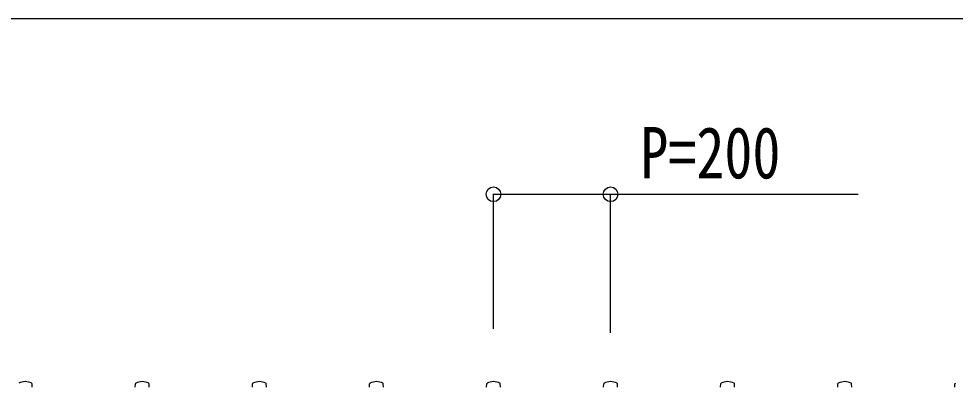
# Model space of a CAD drawing. Units: millimetres, scale not verified. Extents: x -16820 to 16820, y -11880 to 11880.
# Drawn here: x 9087 to 10687, y -6900 to -6270 of the extents above; entities that cross this region are included whole.
import ezdxf
from ezdxf.enums import TextEntityAlignment as Align

# ---------------------------------------------------------------- set-up
doc = ezdxf.new("R2010")
doc.units = ezdxf.units.MM
doc.header["$LTSCALE"] = 50
doc.layers.add('0-3_YKK_13', color=4, linetype='Continuous')
doc.layers.add('0-5_YKK_D', color=6, linetype='Continuous')
doc.styles.add('ＭＳ ゴシック', font='')
doc.styles.get('ＭＳ ゴシック').set_extended_font_data('MS Gothic')

msp = doc.modelspace()

# ---------------------------------------------------------------- linework, layer by layer
at = {"layer": '0-3_YKK_13'}
for p, q in [((9110.58, -6899.68), (9110.2, -6893.56)), ((9286.58, -6899.68), (9286.95, -6893.56)), ((9310.58, -6899.68), (9310.2, -6893.56)), ((9486.58, -6899.68), (9486.95, -6893.56)), ((9510.58, -6899.68), (9510.2, -6893.56)), ((9686.58, -6899.68), (9686.95, -6893.56)), ((9710.58, -6899.68), (9710.2, -6893.56)), ((9886.58, -6899.68), (9886.95, -6893.56)), ((9910.58, -6899.68), (9910.2, -6893.56)), ((10086.58, -6899.68), (10086.95, -6893.56)), ((10110.58, -6899.68), (10110.2, -6893.56)), ((10286.58, -6899.68), (10286.95, -6893.56)), ((10310.58, -6899.68), (10310.2, -6893.56)), ((10486.58, -6899.68), (10486.95, -6893.56)), ((10510.58, -6899.68), (10510.2, -6893.56)), ((10686.58, -6899.68), (10686.95, -6893.56))]:
    msp.add_line(p, q, dxfattribs=at)
for centre, radius, start, end in [((9098.58, -6913.89), 23.89, 62.3399, 117.6601), ((9109.2, -6893.62), 1, 3.5, 62.3399), ((9287.95, -6893.62), 1, 117.6601, 176.5), ((9298.58, -6913.89), 23.89, 62.3399, 117.6601), ((9309.2, -6893.62), 1, 3.5, 62.3399), ((9487.95, -6893.62), 1, 117.6601, 176.5), ((9498.58, -6913.89), 23.89, 62.3399, 117.6601), ((9509.2, -6893.62), 1, 3.5, 62.3399), ((9687.95, -6893.62), 1, 117.6601, 176.5), ((9698.58, -6913.89), 23.89, 62.3399, 117.6601), ((9709.2, -6893.62), 1, 3.5, 62.3399), ((9887.95, -6893.62), 1, 117.6601, 176.5), ((9898.58, -6913.89), 23.89, 62.3399, 117.6601), ((9909.2, -6893.62), 1, 3.5, 62.3399), ((10087.95, -6893.62), 1, 117.6601, 176.5), ((10098.58, -6913.89), 23.89, 62.3399, 117.6601), ((10109.2, -6893.62), 1, 3.5, 62.3399), ((10287.95, -6893.62), 1, 117.6601, 176.5), ((10298.58, -6913.89), 23.89, 62.3399, 117.6601), ((10309.2, -6893.62), 1, 3.5, 62.3399), ((10487.95, -6893.62), 1, 117.6601, 176.5), ((10498.58, -6913.89), 23.89, 62.3399, 117.6601), ((10509.2, -6893.62), 1, 3.5, 62.3399), ((10687.95, -6893.62), 1, 117.6601, 176.5)]:
    msp.add_arc(centre, radius, start, end, dxfattribs=at)
at = {"layer": '0-5_YKK_D'}
for p, q in [((13906.08, -6270), (8291.08, -6270)), ((9898.58, -6800), (9898.58, -6569)), ((10098.58, -6806.61), (10098.58, -6569))]:
    msp.add_line(p, q, dxfattribs=at)
msp.add_lwpolyline([(9898.58, -6570), (10098.58, -6570), (10521.38, -6570)], dxfattribs=at)
for centre in [(9898.58, -6570), (10098.58, -6570)]:
    msp.add_circle(centre, 12.5, dxfattribs=at)

# ---------------------------------------------------------------- texts
at = {"layer": '0-5_YKK_D', "style": 'ＭＳ ゴシック', "width": 0.8}
msp.add_text('P=200', height=87.98, dxfattribs=at).set_placement((10149.38, -6569.2), align=Align.BOTTOM_LEFT)

doc.saveas('drawing.dxf')
